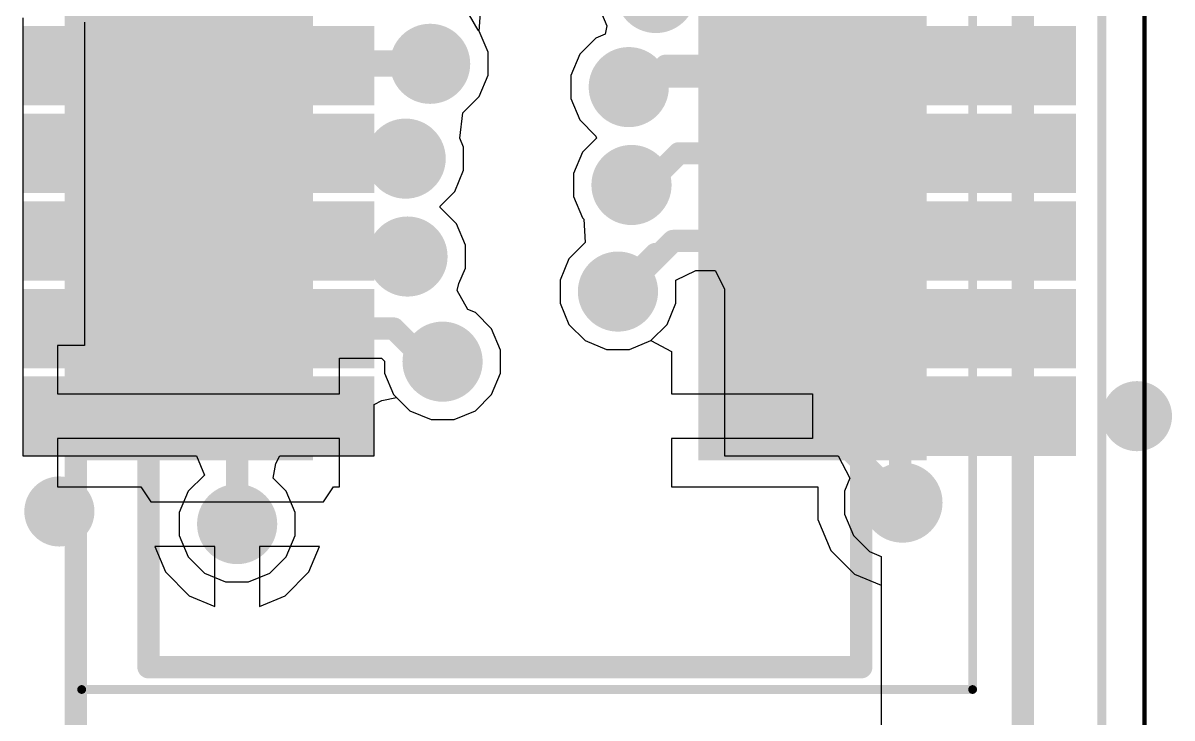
# Model space of a CAD drawing. Header units: millimetres. Extents: x 23 to 77.2, y 7.5 to 32.5.
# Drawn here: x 70.61 to 77.16, y 15.97 to 19.93 of the extents above; entities that cross this region are included whole.
import ezdxf

# ---------------------------------------------------------------- set-up
doc = ezdxf.new("R2010")
doc.units = ezdxf.units.MM
for name, color, linetype in [('BottomLayer', 5, 'Continuous'), ('BottomOverlay', 54, 'Continuous'), ('BottomPaste', 16, 'Continuous'), ('BottomSolder', 6, 'Continuous'), ('Mechanical1', 6, 'Continuous'), ('Mechanical13', 56, 'Continuous'), ('Mechanical15', 56, 'Continuous'), ('TopLayer', 1, 'Continuous'), ('TopOverlay', 2, 'Continuous'), ('TopPaste', 8, 'Continuous'), ('TopSolder', 216, 'Continuous'), ('ViaHoleLayer', 16, 'Continuous')]:
    doc.layers.add(name, color=color, linetype=linetype)

# ---------------------------------------------------------------- blocks, each defined once
blk = doc.blocks.new('MOLEX_52991_0208_37')
at = {"layer": 'TopLayer'}
for points in [[(-2.125, 1.1), (-2.375, 1.1), (-2.375, 2.9), (-2.125, 2.9)], [(-1.625, 1.1), (-1.875, 1.1), (-1.875, 2.9), (-1.625, 2.9)], [(-1.125, 1.1), (-1.375, 1.1), (-1.375, 2.9), (-1.125, 2.9)], [(-0.625, 1.1), (-0.875, 1.1), (-0.875, 2.9), (-0.625, 2.9)], [(-0.125, 1.1), (-0.375, 1.1), (-0.375, 2.9), (-0.125, 2.9)], [(-2.125, -2.9), (-2.375, -2.9), (-2.375, -1.1), (-2.125, -1.1)], [(-1.625, -2.9), (-1.875, -2.9), (-1.875, -1.1), (-1.625, -1.1)], [(-1.125, -2.9), (-1.375, -2.9), (-1.375, -1.1), (-1.125, -1.1)], [(-0.625, -2.9), (-0.875, -2.9), (-0.875, -1.1), (-0.625, -1.1)], [(-0.125, -2.9), (-0.375, -2.9), (-0.375, -1.1), (-0.125, -1.1)]]:
    blk.add_hatch(color=1, dxfattribs=at).paths.add_polyline_path(points)
at = {"layer": 'TopPaste'}
for points in [[(-2.125, 1.1), (-2.375, 1.1), (-2.375, 2.9), (-2.125, 2.9)], [(-1.625, 1.1), (-1.875, 1.1), (-1.875, 2.9), (-1.625, 2.9)], [(-1.125, 1.1), (-1.375, 1.1), (-1.375, 2.9), (-1.125, 2.9)], [(-0.625, 1.1), (-0.875, 1.1), (-0.875, 2.9), (-0.625, 2.9)], [(-0.125, 1.1), (-0.375, 1.1), (-0.375, 2.9), (-0.125, 2.9)], [(-2.125, -2.9), (-2.375, -2.9), (-2.375, -1.1), (-2.125, -1.1)], [(-1.625, -2.9), (-1.875, -2.9), (-1.875, -1.1), (-1.625, -1.1)], [(-1.125, -2.9), (-1.375, -2.9), (-1.375, -1.1), (-1.125, -1.1)], [(-0.625, -2.9), (-0.875, -2.9), (-0.875, -1.1), (-0.625, -1.1)], [(-0.125, -2.9), (-0.375, -2.9), (-0.375, -1.1), (-0.125, -1.1)]]:
    blk.add_hatch(color=8, dxfattribs=at).paths.add_polyline_path(points)
at = {"layer": 'TopSolder'}
for points in [[(-2.0234, 0.9984), (-2.4766, 0.9984), (-2.4766, 3.0016), (-2.0234, 3.0016)], [(-1.5234, 0.9984), (-1.9766, 0.9984), (-1.9766, 3.0016), (-1.5234, 3.0016)], [(-1.0234, 0.9984), (-1.4766, 0.9984), (-1.4766, 3.0016), (-1.0234, 3.0016)], [(-0.5234, 0.9984), (-0.9766, 0.9984), (-0.9766, 3.0016), (-0.5234, 3.0016)], [(-0.0234, 0.9984), (-0.4766, 0.9984), (-0.4766, 3.0016), (-0.0234, 3.0016)], [(-2.0234, -3.0016), (-2.4766, -3.0016), (-2.4766, -0.9984), (-2.0234, -0.9984)], [(-1.5234, -3.0016), (-1.9766, -3.0016), (-1.9766, -0.9984), (-1.5234, -0.9984)], [(-1.0234, -3.0016), (-1.4766, -3.0016), (-1.4766, -0.9984), (-1.0234, -0.9984)], [(-0.5234, -3.0016), (-0.9766, -3.0016), (-0.9766, -0.9984), (-0.5234, -0.9984)], [(-0.0234, -3.0016), (-0.4766, -3.0016), (-0.4766, -0.9984), (-0.0234, -0.9984)]]:
    blk.add_hatch(color=216, dxfattribs=at).paths.add_polyline_path(points)
at = {"layer": 'Mechanical13', "const_width": 0.127}
for points in [[(-4.4, 2.7), (4.4, 2.7)], [(-4.4, -2.7), (4.4, -2.7)]]:
    blk.add_lwpolyline(points, dxfattribs=at)
at = {"layer": 'Mechanical13'}
for points, const_width in [([(-2.15, -3.35, 1), (-2.35, -3.35, 1)], 0.2), ([(-2.4, -3.35, 1), (-2.3, -3.35, 1)], 0.1), ([(-2.2, -3.35, 1), (-2.1, -3.35, 1)], 0.1)]:
    blk.add_lwpolyline(points, format="xyb", close=True, dxfattribs=dict(at, const_width=const_width))
at = {"layer": 'Mechanical15', "const_width": 0.05}
blk.add_lwpolyline([(-4.65, -3.15), (4.65, -3.15)], dxfattribs=at)
at = {"layer": 'TopOverlay', "const_width": 0.127}
for points in [[(-4.4, 2.7), (-2.695, 2.7)], [(-4.4, -2.7), (-2.695, -2.7)]]:
    blk.add_lwpolyline(points, dxfattribs=at)
at = {"layer": 'TopOverlay'}
for points, const_width in [([(-2.7268, 2.7, 1), (-2.6633, 2.7, 1)], 0.0635), ([(-2.7268, -2.7, 1), (-2.6633, -2.7, 1)], 0.0635), ([(-2.15, -3.35, 1), (-2.35, -3.35, 1)], 0.2), ([(-2.4, -3.35, 1), (-2.3, -3.35, 1)], 0.1), ([(-2.2, -3.35, 1), (-2.1, -3.35, 1)], 0.1)]:
    blk.add_lwpolyline(points, format="xyb", close=True, dxfattribs=dict(at, const_width=const_width))
blk = doc.blocks.new('MOLEX___539160208_B_39')
at = {"layer": 'BottomLayer'}
for points in [[(-2.1, 1.45), (-2.4, 1.45), (-2.4, 2.55), (-2.1, 2.55)], [(-1.6, 1.45), (-1.9, 1.45), (-1.9, 2.55), (-1.6, 2.55)], [(-1.1, 1.45), (-1.4, 1.45), (-1.4, 2.55), (-1.1, 2.55)], [(-0.6, 1.45), (-0.9, 1.45), (-0.9, 2.55), (-0.6, 2.55)], [(-0.1, 1.45), (-0.4, 1.45), (-0.4, 2.55), (-0.1, 2.55)], [(0.4, 1.45), (0.1, 1.45), (0.1, 2.55), (0.4, 2.55)], [(0.9, 1.45), (0.6, 1.45), (0.6, 2.55), (0.9, 2.55)], [(1.4, 1.45), (1.1, 1.45), (1.1, 2.55), (1.4, 2.55)], [(1.9, 1.45), (1.6, 1.45), (1.6, 2.55), (1.9, 2.55)], [(2.4, 1.45), (2.1, 1.45), (2.1, 2.55), (2.4, 2.55)], [(-2.1, -2.05), (-2.4, -2.05), (-2.4, -0.95), (-2.1, -0.95)], [(-1.6, -2.05), (-1.9, -2.05), (-1.9, -0.95), (-1.6, -0.95)], [(-1.1, -2.05), (-1.4, -2.05), (-1.4, -0.95), (-1.1, -0.95)], [(-0.6, -2.05), (-0.9, -2.05), (-0.9, -0.95), (-0.6, -0.95)], [(-0.1, -2.05), (-0.4, -2.05), (-0.4, -0.95), (-0.1, -0.95)], [(0.4, -2.05), (0.1, -2.05), (0.1, -0.95), (0.4, -0.95)], [(0.9, -2.05), (0.6, -2.05), (0.6, -0.95), (0.9, -0.95)], [(1.4, -2.05), (1.1, -2.05), (1.1, -0.95), (1.4, -0.95)], [(1.9, -2.05), (1.6, -2.05), (1.6, -0.95), (1.9, -0.95)], [(2.4, -2.05), (2.1, -2.05), (2.1, -0.95), (2.4, -0.95)]]:
    blk.add_hatch(color=5, dxfattribs=at).paths.add_polyline_path(points)
at = {"layer": 'BottomPaste'}
for points in [[(-2.1, 1.45), (-2.4, 1.45), (-2.4, 2.55), (-2.1, 2.55)], [(-1.6, 1.45), (-1.9, 1.45), (-1.9, 2.55), (-1.6, 2.55)], [(-1.1, 1.45), (-1.4, 1.45), (-1.4, 2.55), (-1.1, 2.55)], [(-0.6, 1.45), (-0.9, 1.45), (-0.9, 2.55), (-0.6, 2.55)], [(-0.1, 1.45), (-0.4, 1.45), (-0.4, 2.55), (-0.1, 2.55)], [(0.4, 1.45), (0.1, 1.45), (0.1, 2.55), (0.4, 2.55)], [(0.9, 1.45), (0.6, 1.45), (0.6, 2.55), (0.9, 2.55)], [(1.4, 1.45), (1.1, 1.45), (1.1, 2.55), (1.4, 2.55)], [(1.9, 1.45), (1.6, 1.45), (1.6, 2.55), (1.9, 2.55)], [(2.4, 1.45), (2.1, 1.45), (2.1, 2.55), (2.4, 2.55)], [(-2.1, -2.05), (-2.4, -2.05), (-2.4, -0.95), (-2.1, -0.95)], [(-1.6, -2.05), (-1.9, -2.05), (-1.9, -0.95), (-1.6, -0.95)], [(-1.1, -2.05), (-1.4, -2.05), (-1.4, -0.95), (-1.1, -0.95)], [(-0.6, -2.05), (-0.9, -2.05), (-0.9, -0.95), (-0.6, -0.95)], [(-0.1, -2.05), (-0.4, -2.05), (-0.4, -0.95), (-0.1, -0.95)], [(0.4, -2.05), (0.1, -2.05), (0.1, -0.95), (0.4, -0.95)], [(0.9, -2.05), (0.6, -2.05), (0.6, -0.95), (0.9, -0.95)], [(1.4, -2.05), (1.1, -2.05), (1.1, -0.95), (1.4, -0.95)], [(1.9, -2.05), (1.6, -2.05), (1.6, -0.95), (1.9, -0.95)], [(2.4, -2.05), (2.1, -2.05), (2.1, -0.95), (2.4, -0.95)]]:
    blk.add_hatch(color=16, dxfattribs=at).paths.add_polyline_path(points)
at = {"layer": 'BottomSolder'}
for points in [[(-1.9984, 1.3484), (-2.5016, 1.3484), (-2.5016, 2.6516), (-1.9984, 2.6516)], [(-1.4984, 1.3484), (-2.0016, 1.3484), (-2.0016, 2.6516), (-1.4984, 2.6516)], [(-0.9984, 1.3484), (-1.5016, 1.3484), (-1.5016, 2.6516), (-0.9984, 2.6516)], [(-0.4984, 1.3484), (-1.0016, 1.3484), (-1.0016, 2.6516), (-0.4984, 2.6516)], [(0.0016, 1.3484), (-0.5016, 1.3484), (-0.5016, 2.6516), (0.0016, 2.6516)], [(0.5016, 1.3484), (-0.0016, 1.3484), (-0.0016, 2.6516), (0.5016, 2.6516)], [(1.0016, 1.3484), (0.4984, 1.3484), (0.4984, 2.6516), (1.0016, 2.6516)], [(1.5016, 1.3484), (0.9984, 1.3484), (0.9984, 2.6516), (1.5016, 2.6516)], [(2.0016, 1.3484), (1.4984, 1.3484), (1.4984, 2.6516), (2.0016, 2.6516)], [(2.5016, 1.3484), (1.9984, 1.3484), (1.9984, 2.6516), (2.5016, 2.6516)], [(-1.9984, -2.1516), (-2.5016, -2.1516), (-2.5016, -0.8484), (-1.9984, -0.8484)], [(-1.4984, -2.1516), (-2.0016, -2.1516), (-2.0016, -0.8484), (-1.4984, -0.8484)], [(-0.9984, -2.1516), (-1.5016, -2.1516), (-1.5016, -0.8484), (-0.9984, -0.8484)], [(-0.4984, -2.1516), (-1.0016, -2.1516), (-1.0016, -0.8484), (-0.4984, -0.8484)], [(0.0016, -2.1516), (-0.5016, -2.1516), (-0.5016, -0.8484), (0.0016, -0.8484)], [(0.5016, -2.1516), (-0.0016, -2.1516), (-0.0016, -0.8484), (0.5016, -0.8484)], [(1.0016, -2.1516), (0.4984, -2.1516), (0.4984, -0.8484), (1.0016, -0.8484)], [(1.5016, -2.1516), (0.9984, -2.1516), (0.9984, -0.8484), (1.5016, -0.8484)], [(2.0016, -2.1516), (1.4984, -2.1516), (1.4984, -0.8484), (2.0016, -0.8484)], [(2.5016, -2.1516), (1.9984, -2.1516), (1.9984, -0.8484), (2.5016, -0.8484)]]:
    blk.add_hatch(color=6, dxfattribs=at).paths.add_polyline_path(points)
at = {"layer": 'BottomOverlay'}
for points, const_width in [([(-2.694, 2.794, 1), (-2.894, 2.794, 1)], 0.2), ([(-2.944, 2.794, 1), (-2.844, 2.794, 1)], 0.1), ([(-2.744, 2.794, 1), (-2.644, 2.794, 1)], 0.1), ([(-3.7147, 2.286, 1), (-3.6513, 2.286, 1)], 0.0635), ([(-3.7147, 2.286, 1), (-3.6513, 2.286, 1)], 0.0635), ([(-2.7268, 2.286, 1), (-2.6633, 2.286, 1)], 0.0635), ([(2.6633, 2.286, 1), (2.7268, 2.286, 1)], 0.0635), ([(3.6513, 2.286, 1), (3.7147, 2.286, 1)], 0.0635), ([(3.6513, 2.286, 1), (3.7147, 2.286, 1)], 0.0635), ([(-3.7147, -1.778, 1), (-3.6513, -1.778, 1)], 0.0635), ([(-3.7147, -1.778, 1), (-3.6513, -1.778, 1)], 0.0635), ([(-2.7268, -1.778, 1), (-2.6633, -1.778, 1)], 0.0635), ([(2.6633, -1.778, 1), (2.7268, -1.778, 1)], 0.0635), ([(3.6513, -1.778, 1), (3.7147, -1.778, 1)], 0.0635), ([(3.6513, -1.778, 1), (3.7147, -1.778, 1)], 0.0635)]:
    blk.add_lwpolyline(points, format="xyb", close=True, dxfattribs=dict(at, const_width=const_width))
at = {"layer": 'BottomOverlay', "const_width": 0.127}
for points in [[(-3.683, 2.286), (-2.695, 2.286)], [(-3.683, 2.286), (-3.683, -1.778)], [(2.695, 2.286), (3.683, 2.286)], [(3.683, 2.286), (3.683, -1.778)], [(-3.683, -1.778), (-2.695, -1.778)], [(2.695, -1.778), (3.683, -1.778)]]:
    blk.add_lwpolyline(points, dxfattribs=at)
at = {"layer": 'Mechanical13'}
for points, const_width in [([(-2.694, 2.794, 1), (-2.894, 2.794, 1)], 0.2), ([(-2.944, 2.794, 1), (-2.844, 2.794, 1)], 0.1), ([(-2.744, 2.794, 1), (-2.644, 2.794, 1)], 0.1), ([(-3.7147, 2.286, 1), (-3.6513, 2.286, 1)], 0.0635), ([(-3.7147, 2.286, 1), (-3.6513, 2.286, 1)], 0.0635), ([(3.6513, 2.286, 1), (3.7147, 2.286, 1)], 0.0635), ([(3.6513, 2.286, 1), (3.7147, 2.286, 1)], 0.0635), ([(-3.7147, -1.778, 1), (-3.6513, -1.778, 1)], 0.0635), ([(-3.7147, -1.778, 1), (-3.6513, -1.778, 1)], 0.0635), ([(3.6513, -1.778, 1), (3.7147, -1.778, 1)], 0.0635), ([(3.6513, -1.778, 1), (3.7147, -1.778, 1)], 0.0635)]:
    blk.add_lwpolyline(points, format="xyb", close=True, dxfattribs=dict(at, const_width=const_width))
at = {"layer": 'Mechanical13', "const_width": 0.127}
for points in [[(-3.683, 2.286), (3.683, 2.286)], [(-3.683, 2.286), (-3.683, -1.778)], [(3.683, 2.286), (3.683, -1.778)], [(-3.683, -1.778), (3.683, -1.778)]]:
    blk.add_lwpolyline(points, dxfattribs=at)
at = {"layer": 'Mechanical15', "const_width": 0.05}
for points in [[(-3.81, 2.667), (-3.81, -2.413)], [(-3.81, 2.667), (3.81, 2.667)], [(3.81, 2.667), (3.81, -2.413)], [(-3.81, -2.413), (3.81, -2.413)]]:
    blk.add_lwpolyline(points, dxfattribs=at)
at = {"layer": 'Mechanical15', "const_width": 0.025}
for points in [[(-3.8225, 2.667, 1), (-3.7975, 2.667, 1)], [(-3.8225, 2.667, 1), (-3.7975, 2.667, 1)], [(3.7975, 2.667, 1), (3.8225, 2.667, 1)], [(3.7975, 2.667, 1), (3.8225, 2.667, 1)], [(-3.8225, -2.413, 1), (-3.7975, -2.413, 1)], [(-3.8225, -2.413, 1), (-3.7975, -2.413, 1)], [(3.7975, -2.413, 1), (3.8225, -2.413, 1)], [(3.7975, -2.413, 1), (3.8225, -2.413, 1)]]:
    blk.add_lwpolyline(points, format="xyb", close=True, dxfattribs=at)

msp = doc.modelspace()

# ---------------------------------------------------------------- hatches: boundary and pattern name
at = {"layer": 'BottomLayer'}
h = msp.add_hatch(color=5, dxfattribs=at)
edge = h.paths.add_edge_path()
edge.add_arc((74.2162, 20.1039), 0.2286, 0, 360)
h = msp.add_hatch(color=5, dxfattribs=at)
edge = h.paths.add_edge_path()
edge.add_arc((72.929, 19.6998), 0.2286, 0, 360)
h = msp.add_hatch(color=5, dxfattribs=at)
edge = h.paths.add_edge_path()
edge.add_arc((74.0617, 19.5669), 0.2286, 0, 360)
h = msp.add_hatch(color=5, dxfattribs=at)
edge = h.paths.add_edge_path()
edge.add_arc((72.7894, 19.1587), 0.2286, 0, 360)
h = msp.add_hatch(color=5, dxfattribs=at)
edge = h.paths.add_edge_path()
edge.add_arc((74.0772, 19.0083), 0.2286, 0, 360)
h = msp.add_hatch(color=5, dxfattribs=at)
edge = h.paths.add_edge_path()
edge.add_arc((72.8, 18.6), 0.2286, 0, 360)
h = msp.add_hatch(color=5, dxfattribs=at)
edge = h.paths.add_edge_path()
edge.add_arc((74, 18.4), 0.2286, 0, 360)
h = msp.add_hatch(color=5, dxfattribs=at)
edge = h.paths.add_edge_path()
edge.add_arc((73, 18), 0.2286, 0, 360)
h = msp.add_hatch(color=5, dxfattribs=at)
edge = h.paths.add_edge_path()
edge.add_arc((75.6221, 17.1956), 0.2286, 0, 360)
h = msp.add_hatch(color=5, dxfattribs=at)
edge = h.paths.add_edge_path()
edge.add_arc((71.8287, 17.0731), 0.2286, 0, 360)
at = {"layer": 'BottomSolder'}
h = msp.add_hatch(color=6, dxfattribs=at)
edge = h.paths.add_edge_path()
edge.add_arc((74.2162, 20.1039), 0.2286, 0, 360)
h = msp.add_hatch(color=6, dxfattribs=at)
edge = h.paths.add_edge_path()
edge.add_arc((72.929, 19.6998), 0.2286, 0, 360)
h = msp.add_hatch(color=6, dxfattribs=at)
edge = h.paths.add_edge_path()
edge.add_arc((74.0617, 19.5669), 0.2286, 0, 360)
h = msp.add_hatch(color=6, dxfattribs=at)
edge = h.paths.add_edge_path()
edge.add_arc((72.7894, 19.1587), 0.2286, 0, 360)
h = msp.add_hatch(color=6, dxfattribs=at)
edge = h.paths.add_edge_path()
edge.add_arc((74.0772, 19.0083), 0.2286, 0, 360)
h = msp.add_hatch(color=6, dxfattribs=at)
edge = h.paths.add_edge_path()
edge.add_arc((72.8, 18.6), 0.2286, 0, 360)
h = msp.add_hatch(color=6, dxfattribs=at)
edge = h.paths.add_edge_path()
edge.add_arc((74, 18.4), 0.2286, 0, 360)
h = msp.add_hatch(color=6, dxfattribs=at)
edge = h.paths.add_edge_path()
edge.add_arc((73, 18), 0.2286, 0, 360)
h = msp.add_hatch(color=6, dxfattribs=at)
edge = h.paths.add_edge_path()
edge.add_arc((75.6221, 17.1956), 0.2286, 0, 360)
h = msp.add_hatch(color=6, dxfattribs=at)
edge = h.paths.add_edge_path()
edge.add_arc((71.8287, 17.0731), 0.2286, 0, 360)
at = {"layer": 'TopLayer'}
h = msp.add_hatch(color=1, dxfattribs=at)
edge = h.paths.add_edge_path()
edge.add_arc((74.2162, 20.1039), 0.2286, 0, 360)
h = msp.add_hatch(color=1, dxfattribs=at)
edge = h.paths.add_edge_path()
edge.add_arc((72.929, 19.6998), 0.2286, 0, 360)
h = msp.add_hatch(color=1, dxfattribs=at)
edge = h.paths.add_edge_path()
edge.add_arc((74.0617, 19.5669), 0.2286, 0, 360)
h = msp.add_hatch(color=1, dxfattribs=at)
edge = h.paths.add_edge_path()
edge.add_arc((72.7894, 19.1587), 0.2286, 0, 360)
h = msp.add_hatch(color=1, dxfattribs=at)
edge = h.paths.add_edge_path()
edge.add_arc((74.0772, 19.0083), 0.2286, 0, 360)
h = msp.add_hatch(color=1, dxfattribs=at)
edge = h.paths.add_edge_path()
edge.add_arc((72.8, 18.6), 0.2286, 0, 360)
h = msp.add_hatch(color=1, dxfattribs=at)
edge = h.paths.add_edge_path()
edge.add_arc((74, 18.4), 0.2286, 0, 360)
h = msp.add_hatch(color=1, dxfattribs=at)
edge = h.paths.add_edge_path()
edge.add_arc((73, 18), 0.2286, 0, 360)
h = msp.add_hatch(color=1, dxfattribs=at)
edge = h.paths.add_edge_path()
edge.add_arc((75.6221, 17.1956), 0.2286, 0, 360)
h = msp.add_hatch(color=1, dxfattribs=at)
edge = h.paths.add_edge_path()
edge.add_arc((71.8287, 17.0731), 0.2286, 0, 360)
at = {"layer": 'TopSolder'}
h = msp.add_hatch(color=216, dxfattribs=at)
edge = h.paths.add_edge_path()
edge.add_arc((74.2162, 20.1039), 0.2286, 0, 360)
h = msp.add_hatch(color=216, dxfattribs=at)
edge = h.paths.add_edge_path()
edge.add_arc((72.929, 19.6998), 0.2286, 0, 360)
h = msp.add_hatch(color=216, dxfattribs=at)
edge = h.paths.add_edge_path()
edge.add_arc((74.0617, 19.5669), 0.2286, 0, 360)
h = msp.add_hatch(color=216, dxfattribs=at)
edge = h.paths.add_edge_path()
edge.add_arc((72.7894, 19.1587), 0.2286, 0, 360)
h = msp.add_hatch(color=216, dxfattribs=at)
edge = h.paths.add_edge_path()
edge.add_arc((74.0772, 19.0083), 0.2286, 0, 360)
h = msp.add_hatch(color=216, dxfattribs=at)
edge = h.paths.add_edge_path()
edge.add_arc((72.8, 18.6), 0.2286, 0, 360)
h = msp.add_hatch(color=216, dxfattribs=at)
edge = h.paths.add_edge_path()
edge.add_arc((74, 18.4), 0.2286, 0, 360)
h = msp.add_hatch(color=216, dxfattribs=at)
edge = h.paths.add_edge_path()
edge.add_arc((73, 18), 0.2286, 0, 360)
h = msp.add_hatch(color=216, dxfattribs=at)
edge = h.paths.add_edge_path()
edge.add_arc((75.6221, 17.1956), 0.2286, 0, 360)
h = msp.add_hatch(color=216, dxfattribs=at)
edge = h.paths.add_edge_path()
edge.add_arc((71.8287, 17.0731), 0.2286, 0, 360)
at = {"layer": 'ViaHoleLayer'}
h = msp.add_hatch(color=16, dxfattribs=at)
edge = h.paths.add_edge_path()
edge.add_arc((72.929, 19.6998), 0.1016, 0, 360)
h = msp.add_hatch(color=16, dxfattribs=at)
edge = h.paths.add_edge_path()
edge.add_arc((74.0617, 19.5669), 0.1016, 0, 360)
h = msp.add_hatch(color=16, dxfattribs=at)
edge = h.paths.add_edge_path()
edge.add_arc((72.7894, 19.1587), 0.1016, 0, 360)
h = msp.add_hatch(color=16, dxfattribs=at)
edge = h.paths.add_edge_path()
edge.add_arc((74.0772, 19.0083), 0.1016, 0, 360)
h = msp.add_hatch(color=16, dxfattribs=at)
edge = h.paths.add_edge_path()
edge.add_arc((72.8, 18.6), 0.1016, 0, 360)
h = msp.add_hatch(color=16, dxfattribs=at)
edge = h.paths.add_edge_path()
edge.add_arc((74, 18.4), 0.1016, 0, 360)
h = msp.add_hatch(color=16, dxfattribs=at)
edge = h.paths.add_edge_path()
edge.add_arc((73, 18), 0.1016, 0, 360)
h = msp.add_hatch(color=16, dxfattribs=at)
edge = h.paths.add_edge_path()
edge.add_arc((75.6221, 17.1956), 0.1016, 0, 360)
h = msp.add_hatch(color=16, dxfattribs=at)
edge = h.paths.add_edge_path()
edge.add_arc((71.8287, 17.0731), 0.1016, 0, 360)

# ---------------------------------------------------------------- linework, layer by layer
at = {"layer": 'BottomLayer'}
for p, q in [((73.886, 20.0383), (73.9363, 19.9169)), ((70.9576, 19.9374), (70.9576, 18.9374)), ((73.2031, 19.8927), (73.1536, 19.9774)), ((73.9363, 19.9169), (73.9267, 19.8684)), ((73.2089, 19.8869), (73.2031, 19.8927)), ((73.2592, 19.7655), (73.2089, 19.8869)), ((73.9267, 19.8684), (73.8747, 19.8469)), ((73.8747, 19.8469), (73.7818, 19.754)), ((73.2592, 19.6341), (73.2592, 19.7655)), ((73.7818, 19.754), (73.7315, 19.6326)), ((73.2089, 19.5128), (73.2592, 19.6341)), ((73.7315, 19.6326), (73.7315, 19.5013)), ((73.116, 19.4199), (73.2089, 19.5128)), ((73.7315, 19.5013), (73.7818, 19.3799)), ((73.0986, 19.2752), (73.116, 19.4199)), ((73.7818, 19.3799), (73.8747, 19.287)), ((73.1196, 19.2244), (73.0986, 19.2752)), ((73.877, 19.2752), (73.7972, 19.1954)), ((73.8747, 19.287), (73.877, 19.2752)), ((73.1196, 19.093), (73.1196, 19.2244)), ((73.7972, 19.1954), (73.747, 19.074)), ((73.0694, 18.9717), (73.1196, 19.093)), ((73.747, 19.074), (73.747, 18.9427)), ((70.9576, 18.9374), (70.9576, 18.093)), ((72.9855, 18.8878), (73.0694, 18.9717)), ((73.747, 18.9427), (73.7972, 18.8213)), ((72.987, 18.8799), (72.9855, 18.8878)), ((73.0799, 18.787), (72.987, 18.8799)), ((73.7972, 18.8213), (73.8046, 18.8139)), ((73.8046, 18.8139), (73.813, 18.6799)), ((73.1302, 18.6657), (73.0799, 18.787)), ((73.813, 18.6799), (73.7201, 18.587)), ((73.1302, 18.5343), (73.1302, 18.6657)), ((73.7201, 18.587), (73.6698, 18.4657)), ((73.0935, 18.4457), (73.1302, 18.5343)), ((73.0839, 18.4059), (73.0935, 18.4457)), ((73.6698, 18.4657), (73.6698, 18.3343)), ((73.1442, 18.2977), (73.0839, 18.4059)), ((73.187, 18.2799), (73.1442, 18.2977)), ((73.2799, 18.187), (73.187, 18.2799)), ((73.6698, 18.3343), (73.7201, 18.213)), ((73.3302, 18.0657), (73.2799, 18.187)), ((73.7201, 18.213), (73.813, 18.1201)), ((70.9576, 18.093), (70.8052, 18.093)), ((70.8052, 18.093), (70.8052, 17.816)), ((73.813, 18.1201), (73.9343, 18.0698)), ((74.0657, 18.0698), (74.187, 18.1201)), ((74.187, 18.1201), (74.3052, 18.0586)), ((72.4132, 17.816), (72.4132, 18.0207)), ((72.4132, 18.0207), (72.6519, 18.0207)), ((72.6519, 18.0207), (72.6698, 18.0028)), ((73.3302, 17.9343), (73.3302, 18.0657)), ((73.9343, 18.0698), (74.0657, 18.0698)), ((74.3052, 18.0586), (74.3052, 17.816)), ((72.6698, 18.0028), (72.6698, 17.9343)), ((72.6698, 17.9343), (72.7201, 17.813)), ((73.2799, 17.813), (73.3302, 17.9343)), ((70.8052, 17.816), (71.6092, 17.816)), ((71.6092, 17.816), (72.4132, 17.816)), ((72.7201, 17.813), (72.813, 17.7201)), ((73.187, 17.7201), (73.2799, 17.813)), ((74.3052, 17.816), (75.1092, 17.816)), ((75.1092, 17.816), (75.1092, 17.562)), ((72.813, 17.7201), (72.9343, 17.6698)), ((73.0657, 17.6698), (73.187, 17.7201)), ((72.9343, 17.6698), (73.0657, 17.6698)), ((71.6092, 17.562), (70.8052, 17.562)), ((70.8052, 17.562), (70.8052, 17.285)), ((72.4132, 17.562), (71.6092, 17.562)), ((72.4132, 17.285), (72.4132, 17.562)), ((75.1092, 17.562), (74.3052, 17.562)), ((74.3052, 17.562), (74.3052, 17.285)), ((70.8052, 17.285), (71.2798, 17.285)), ((71.2798, 17.285), (71.3366, 17.2001)), ((72.3209, 17.2001), (72.3776, 17.285)), ((72.3776, 17.285), (72.4132, 17.285)), ((74.3052, 17.285), (75.1395, 17.285)), ((75.1395, 17.285), (75.1395, 17.0996)), ((71.3366, 17.2001), (72.3209, 17.2001)), ((75.1395, 17.0996), (75.213, 16.9222)), ((71.7017, 16.9461), (71.3589, 16.9461)), ((71.3589, 16.9461), (71.4196, 16.7997)), ((71.7017, 16.6033), (71.7017, 16.9461)), ((72.2985, 16.9461), (71.9557, 16.9461)), ((71.9557, 16.9461), (71.9557, 16.6033)), ((72.2378, 16.7997), (72.2985, 16.9461)), ((75.213, 16.9222), (75.3488, 16.7865)), ((71.4196, 16.7997), (71.5553, 16.664)), ((72.1021, 16.664), (72.2378, 16.7997)), ((75.3488, 16.7865), (75.5, 16.7238)), ((75.5, 16.7238), (75.5, 9.5)), ((71.5553, 16.664), (71.7017, 16.6033)), ((71.9557, 16.6033), (72.1021, 16.664))]:
    msp.add_line(p, q, dxfattribs=at)
at = {"layer": 'BottomLayer', "const_width": 0.127}
for points in [[(71.6092, 19.689), (71.6325, 19.7123)], [(71.6325, 19.7123), (72.9081, 19.7123)], [(72.9081, 19.7123), (72.9123, 19.7165)], [(72.9123, 19.7165), (72.929, 19.6998)], [(72.9123, 19.7165), (72.9123, 19.7165)], [(74.1511, 19.5669), (74.2731, 19.689)], [(74.2731, 19.689), (75.1092, 19.689)], [(74.0617, 19.5669), (74.1511, 19.5669)], [(71.6092, 19.189), (71.6147, 19.1945)], [(71.6147, 19.1945), (72.7945, 19.1945)], [(72.7894, 19.1587), (72.7982, 19.1675)], [(72.7945, 19.1945), (72.7956, 19.1956)], [(72.7956, 19.1956), (72.7982, 19.1929)], [(72.7982, 19.1675), (72.7982, 19.1929)], [(74.1665, 19.0083), (74.3472, 19.189)], [(74.3472, 19.189), (75.1092, 19.189)], [(74.0772, 19.0083), (74.1665, 19.0083)], [(71.6092, 18.689), (71.6537, 18.6445)], [(74.0256, 18.4), (74.3146, 18.689)], [(74.3146, 18.689), (75.1092, 18.689)], [(71.6537, 18.6445), (72.7555, 18.6445)], [(72.7555, 18.6445), (72.8, 18.6)], [(74, 18.4), (74.0256, 18.4)], [(71.6092, 18.189), (72.7216, 18.189)], [(72.7216, 18.189), (72.9106, 18)], [(75.1092, 17.7085), (75.1092, 18.189)], [(72.9106, 18), (73, 18)], [(75.1092, 17.7085), (75.6221, 17.1956)]]:
    msp.add_lwpolyline(points, dxfattribs=at)
at = {"layer": 'BottomLayer', "const_width": 0.0635}
for points in [[(71.5774, 19.689, 1), (71.6409, 19.689, 1)], [(71.6007, 19.7123, 1), (71.6642, 19.7123, 1)], [(71.6007, 19.7123, 1), (71.6642, 19.7123, 1)], [(72.8764, 19.7123, 1), (72.9399, 19.7123, 1)], [(72.8764, 19.7123, 1), (72.9399, 19.7123, 1)], [(72.8806, 19.7165, 1), (72.9441, 19.7165, 1)], [(72.8806, 19.7165, 1), (72.9441, 19.7165, 1)], [(72.8806, 19.7165, 1), (72.9441, 19.7165, 1)], [(72.8806, 19.7165, 1), (72.9441, 19.7165, 1)], [(72.8972, 19.6998, 1), (72.9607, 19.6998, 1)], [(74.2414, 19.689, 1), (74.3049, 19.689, 1)], [(74.2414, 19.689, 1), (74.3049, 19.689, 1)], [(75.0774, 19.689, 1), (75.1409, 19.689, 1)], [(74.03, 19.5669, 1), (74.0935, 19.5669, 1)], [(74.1193, 19.5669, 1), (74.1828, 19.5669, 1)], [(74.1193, 19.5669, 1), (74.1828, 19.5669, 1)], [(71.5774, 19.189, 1), (71.6409, 19.189, 1)], [(71.583, 19.1945, 1), (71.6465, 19.1945, 1)], [(71.583, 19.1945, 1), (71.6465, 19.1945, 1)], [(72.7577, 19.1587, 1), (72.8212, 19.1587, 1)], [(72.7628, 19.1945, 1), (72.8263, 19.1945, 1)], [(72.7628, 19.1945, 1), (72.8263, 19.1945, 1)], [(72.7638, 19.1956, 1), (72.8273, 19.1956, 1)], [(72.7638, 19.1956, 1), (72.8273, 19.1956, 1)], [(72.7665, 19.1929, 1), (72.83, 19.1929, 1)], [(72.7665, 19.1929, 1), (72.83, 19.1929, 1)], [(72.7665, 19.1675, 1), (72.83, 19.1675, 1)], [(72.7665, 19.1675, 1), (72.83, 19.1675, 1)], [(74.3154, 19.189, 1), (74.3789, 19.189, 1)], [(74.3154, 19.189, 1), (74.3789, 19.189, 1)], [(75.0774, 19.189, 1), (75.1409, 19.189, 1)], [(74.0454, 19.0083, 1), (74.1089, 19.0083, 1)], [(74.1348, 19.0083, 1), (74.1983, 19.0083, 1)], [(74.1348, 19.0083, 1), (74.1983, 19.0083, 1)], [(71.5774, 18.689, 1), (71.6409, 18.689, 1)], [(74.2828, 18.689, 1), (74.3463, 18.689, 1)], [(74.2828, 18.689, 1), (74.3463, 18.689, 1)], [(75.0774, 18.689, 1), (75.1409, 18.689, 1)], [(71.6219, 18.6445, 1), (71.6854, 18.6445, 1)], [(71.6219, 18.6445, 1), (71.6854, 18.6445, 1)], [(72.7237, 18.6445, 1), (72.7872, 18.6445, 1)], [(72.7237, 18.6445, 1), (72.7872, 18.6445, 1)], [(72.7682, 18.6, 1), (72.8317, 18.6, 1)], [(73.9682, 18.4, 1), (74.0317, 18.4, 1)], [(73.9938, 18.4, 1), (74.0573, 18.4, 1)], [(73.9938, 18.4, 1), (74.0573, 18.4, 1)], [(71.5774, 18.189, 1), (71.6409, 18.189, 1)], [(72.6899, 18.189, 1), (72.7534, 18.189, 1)], [(72.6899, 18.189, 1), (72.7534, 18.189, 1)], [(75.0774, 18.189, 1), (75.1409, 18.189, 1)], [(72.8789, 18, 1), (72.9424, 18, 1)], [(72.8789, 18, 1), (72.9424, 18, 1)], [(72.9682, 18, 1), (73.0317, 18, 1)], [(75.0774, 17.7085, 1), (75.1409, 17.7085, 1)], [(75.0774, 17.7085, 1), (75.1409, 17.7085, 1)], [(75.5904, 17.1956, 1), (75.6539, 17.1956, 1)]]:
    msp.add_lwpolyline(points, format="xyb", close=True, dxfattribs=at)
at = {"layer": 'Mechanical1', "const_width": 0.0254}
msp.add_lwpolyline([(77.0021, 10.0021), (77.0021, 30.1)], dxfattribs=at)
at = {"layer": 'TopLayer'}
for p, q in [((73.2089, 19.8869), (73.2209, 20.0447)), ((73.886, 20.0383), (73.9363, 19.9169)), ((70.6076, 19.9624), (70.6076, 19.9156)), ((73.9363, 19.9169), (73.9267, 19.8684)), ((70.6076, 19.9156), (70.6076, 19.9156)), ((70.6076, 19.9156), (70.6076, 19.4624)), ((73.2592, 19.7655), (73.2089, 19.8869)), ((73.9267, 19.8684), (73.8747, 19.8469)), ((73.8747, 19.8469), (73.7818, 19.754)), ((73.2592, 19.6341), (73.2592, 19.7655)), ((73.7818, 19.754), (73.7315, 19.6326)), ((73.2089, 19.5128), (73.2592, 19.6341)), ((73.7315, 19.6326), (73.7315, 19.5013)), ((70.6076, 19.4624), (70.6076, 19.4624)), ((70.6076, 19.4624), (70.6076, 19.4156)), ((73.116, 19.4199), (73.2089, 19.5128)), ((73.7315, 19.5013), (73.7818, 19.3799)), ((70.6076, 19.4156), (70.6076, 19.4156)), ((70.6076, 19.4156), (70.6076, 19.3354)), ((73.0986, 19.2752), (73.116, 19.4199)), ((70.6076, 19.3354), (70.6076, 19.0426)), ((73.7818, 19.3799), (73.8747, 19.287)), ((73.1196, 19.2244), (73.0986, 19.2752)), ((73.877, 19.2752), (73.7972, 19.1954)), ((73.8747, 19.287), (73.877, 19.2752)), ((73.1196, 19.093), (73.1196, 19.2244)), ((73.7972, 19.1954), (73.747, 19.074)), ((73.0694, 18.9717), (73.1196, 19.093)), ((73.747, 19.074), (73.747, 18.9427)), ((70.6076, 19.0426), (70.6076, 18.9624)), ((70.6076, 18.9624), (70.6076, 18.9624)), ((70.6076, 18.9624), (70.6076, 18.9156)), ((72.9855, 18.8878), (73.0694, 18.9717)), ((73.747, 18.9427), (73.7972, 18.8213)), ((70.6076, 18.9156), (70.6076, 18.9156)), ((70.6076, 18.9156), (70.6076, 18.5426)), ((72.987, 18.8799), (72.9855, 18.8878)), ((73.0799, 18.787), (72.987, 18.8799)), ((73.7972, 18.8213), (73.8046, 18.8139)), ((73.8046, 18.8139), (73.813, 18.6799)), ((73.1302, 18.6657), (73.0799, 18.787)), ((73.813, 18.6799), (73.7201, 18.587)), ((73.1302, 18.5343), (73.1302, 18.6657)), ((70.6076, 18.5426), (70.6076, 18.4624)), ((73.7201, 18.587), (73.6698, 18.4657)), ((73.0935, 18.4457), (73.1302, 18.5343)), ((74.3302, 18.4657), (74.4449, 18.5207)), ((74.4449, 18.5207), (74.5547, 18.5207)), ((74.5547, 18.5207), (74.6076, 18.4156)), ((70.6076, 18.4624), (70.6076, 18.4624)), ((70.6076, 18.4624), (70.6076, 18.4156)), ((70.6076, 18.4156), (70.6076, 18.4156)), ((70.6076, 18.4156), (70.6076, 17.9624)), ((73.0839, 18.4059), (73.0935, 18.4457)), ((73.6698, 18.4657), (73.6698, 18.3343)), ((74.3302, 18.3343), (74.3302, 18.4657)), ((74.6076, 18.4156), (74.6076, 17.9624)), ((73.1442, 18.2977), (73.0839, 18.4059)), ((73.187, 18.2799), (73.1442, 18.2977)), ((73.2799, 18.187), (73.187, 18.2799)), ((73.6698, 18.3343), (73.7201, 18.213)), ((74.2799, 18.213), (74.3302, 18.3343)), ((73.3302, 18.0657), (73.2799, 18.187)), ((73.7201, 18.213), (73.813, 18.1201)), ((74.187, 18.1201), (74.2799, 18.213)), ((73.813, 18.1201), (73.9343, 18.0698)), ((74.0657, 18.0698), (74.187, 18.1201)), ((73.3302, 17.9343), (73.3302, 18.0657)), ((73.9343, 18.0698), (74.0657, 18.0698)), ((70.6076, 17.9624), (70.6076, 17.8354)), ((74.6076, 17.9624), (74.6076, 17.9624)), ((74.6076, 17.9624), (74.6076, 17.9156)), ((73.2799, 17.813), (73.3302, 17.9343)), ((74.6076, 17.9156), (74.6076, 17.9156)), ((74.6076, 17.9156), (74.6076, 17.4624)), ((70.6076, 17.8354), (70.6076, 17.4624)), ((72.6108, 17.7563), (72.654, 17.7787)), ((72.6108, 17.4624), (72.6108, 17.7563)), ((72.654, 17.7787), (72.7378, 17.7952)), ((72.7378, 17.7952), (72.813, 17.7201)), ((73.187, 17.7201), (73.2799, 17.813)), ((72.813, 17.7201), (72.9343, 17.6698)), ((73.0657, 17.6698), (73.187, 17.7201)), ((72.9343, 17.6698), (73.0657, 17.6698)), ((70.6076, 17.4624), (71.5977, 17.4624)), ((71.5977, 17.4624), (71.6417, 17.353)), ((72.0497, 17.4187), (72.0723, 17.4624)), ((72.0723, 17.4624), (72.6108, 17.4624)), ((74.6076, 17.4624), (75.256, 17.4624)), ((75.256, 17.4624), (75.3226, 17.3354)), ((72.0334, 17.3354), (72.0497, 17.4187)), ((71.6417, 17.353), (71.5488, 17.2601)), ((72.1086, 17.2601), (72.0334, 17.3354)), ((75.3226, 17.3354), (75.2919, 17.2613)), ((71.5488, 17.2601), (71.4985, 17.1388)), ((72.1589, 17.1388), (72.1086, 17.2601)), ((75.2919, 17.2613), (75.2919, 17.1299)), ((71.4985, 17.1388), (71.4985, 17.0074)), ((72.1589, 17.0074), (72.1589, 17.1388)), ((75.2919, 17.1299), (75.3422, 17.0086)), ((71.4985, 17.0074), (71.5488, 16.886)), ((72.1086, 16.886), (72.1589, 17.0074)), ((75.3422, 17.0086), (75.4351, 16.9157)), ((75.4351, 16.9157), (75.5, 16.8888)), ((71.5488, 16.886), (71.6417, 16.7932)), ((72.0157, 16.7932), (72.1086, 16.886)), ((75.5, 16.8888), (75.5, 9.5)), ((71.6417, 16.7932), (71.763, 16.7429)), ((71.8944, 16.7429), (72.0157, 16.7932)), ((71.763, 16.7429), (71.8944, 16.7429))]:
    msp.add_line(p, q, dxfattribs=at)
at = {"layer": 'TopLayer', "const_width": 0.127}
for points in [[(71.6092, 19.689), (72.8848, 19.689)], [(72.8848, 19.689), (72.9123, 19.7165)], [(72.9123, 19.7165), (72.929, 19.6998)], [(72.9123, 19.7165), (72.9123, 19.7165)], [(75.5482, 19.628), (75.6092, 19.689)], [(74.0617, 19.5669), (74.1227, 19.628)], [(74.1227, 19.628), (75.5482, 19.628)], [(71.6092, 19.189), (71.6147, 19.1945)], [(71.6147, 19.1945), (72.7945, 19.1945)], [(72.7894, 19.1587), (72.7982, 19.1675)], [(72.7945, 19.1945), (72.7956, 19.1956)], [(72.7956, 19.1956), (72.7982, 19.1929)], [(72.7982, 19.1675), (72.7982, 19.1929)], [(74.1665, 19.0083), (74.3472, 19.189)], [(74.3472, 19.189), (75.6092, 19.189)], [(74.0772, 19.0083), (74.1665, 19.0083)], [(71.6092, 18.689), (71.6537, 18.6445)], [(74.2402, 18.6146), (74.3146, 18.689)], [(74.3146, 18.689), (75.6092, 18.689)], [(71.6537, 18.6445), (72.7555, 18.6445)], [(72.7555, 18.6445), (72.8, 18.6)], [(74, 18.4), (74.2146, 18.6146)], [(74.2146, 18.6146), (74.2402, 18.6146)], [(71.6092, 18.189), (72.7216, 18.189)], [(72.7216, 18.189), (72.9106, 18)], [(75.6092, 17.689), (75.6092, 18.189)], [(72.9106, 18), (73, 18)], [(71.6092, 17.689), (71.8287, 17.4695)], [(75.6092, 17.2085), (75.6092, 17.689)], [(71.8287, 17.0731), (71.8287, 17.4695)], [(75.6092, 17.2085), (75.6221, 17.1956)]]:
    msp.add_lwpolyline(points, dxfattribs=at)
at = {"layer": 'TopLayer', "const_width": 0.0635}
for points in [[(71.5774, 19.689, 1), (71.6409, 19.689, 1)], [(72.8531, 19.689, 1), (72.9166, 19.689, 1)], [(72.8531, 19.689, 1), (72.9166, 19.689, 1)], [(72.8806, 19.7165, 1), (72.9441, 19.7165, 1)], [(72.8806, 19.7165, 1), (72.9441, 19.7165, 1)], [(72.8806, 19.7165, 1), (72.9441, 19.7165, 1)], [(72.8806, 19.7165, 1), (72.9441, 19.7165, 1)], [(72.8972, 19.6998, 1), (72.9607, 19.6998, 1)], [(75.5775, 19.689, 1), (75.641, 19.689, 1)], [(74.091, 19.628, 1), (74.1545, 19.628, 1)], [(74.091, 19.628, 1), (74.1545, 19.628, 1)], [(75.5164, 19.628, 1), (75.5799, 19.628, 1)], [(75.5164, 19.628, 1), (75.5799, 19.628, 1)], [(74.03, 19.5669, 1), (74.0935, 19.5669, 1)], [(71.5774, 19.189, 1), (71.6409, 19.189, 1)], [(71.583, 19.1945, 1), (71.6465, 19.1945, 1)], [(71.583, 19.1945, 1), (71.6465, 19.1945, 1)], [(72.7577, 19.1587, 1), (72.8212, 19.1587, 1)], [(72.7628, 19.1945, 1), (72.8263, 19.1945, 1)], [(72.7628, 19.1945, 1), (72.8263, 19.1945, 1)], [(72.7638, 19.1956, 1), (72.8273, 19.1956, 1)], [(72.7638, 19.1956, 1), (72.8273, 19.1956, 1)], [(72.7665, 19.1929, 1), (72.83, 19.1929, 1)], [(72.7665, 19.1929, 1), (72.83, 19.1929, 1)], [(72.7665, 19.1675, 1), (72.83, 19.1675, 1)], [(72.7665, 19.1675, 1), (72.83, 19.1675, 1)], [(74.3154, 19.189, 1), (74.3789, 19.189, 1)], [(74.3154, 19.189, 1), (74.3789, 19.189, 1)], [(75.5775, 19.189, 1), (75.641, 19.189, 1)], [(74.0454, 19.0083, 1), (74.1089, 19.0083, 1)], [(74.1348, 19.0083, 1), (74.1983, 19.0083, 1)], [(74.1348, 19.0083, 1), (74.1983, 19.0083, 1)], [(71.5774, 18.689, 1), (71.6409, 18.689, 1)], [(74.2828, 18.689, 1), (74.3463, 18.689, 1)], [(74.2828, 18.689, 1), (74.3463, 18.689, 1)], [(75.5775, 18.689, 1), (75.641, 18.689, 1)], [(71.6219, 18.6445, 1), (71.6854, 18.6445, 1)], [(71.6219, 18.6445, 1), (71.6854, 18.6445, 1)], [(72.7237, 18.6445, 1), (72.7872, 18.6445, 1)], [(72.7237, 18.6445, 1), (72.7872, 18.6445, 1)], [(74.1829, 18.6146, 1), (74.2464, 18.6146, 1)], [(74.1829, 18.6146, 1), (74.2464, 18.6146, 1)], [(74.2085, 18.6146, 1), (74.272, 18.6146, 1)], [(74.2085, 18.6146, 1), (74.272, 18.6146, 1)], [(72.7682, 18.6, 1), (72.8317, 18.6, 1)], [(73.9682, 18.4, 1), (74.0317, 18.4, 1)], [(71.5774, 18.189, 1), (71.6409, 18.189, 1)], [(72.6899, 18.189, 1), (72.7534, 18.189, 1)], [(72.6899, 18.189, 1), (72.7534, 18.189, 1)], [(75.5775, 18.189, 1), (75.641, 18.189, 1)], [(72.8789, 18, 1), (72.9424, 18, 1)], [(72.8789, 18, 1), (72.9424, 18, 1)], [(72.9682, 18, 1), (73.0317, 18, 1)], [(71.5774, 17.689, 1), (71.6409, 17.689, 1)], [(75.5775, 17.689, 1), (75.641, 17.689, 1)], [(75.5775, 17.689, 1), (75.641, 17.689, 1)], [(71.797, 17.4695, 1), (71.8605, 17.4695, 1)], [(71.797, 17.4695, 1), (71.8605, 17.4695, 1)], [(75.5775, 17.2085, 1), (75.641, 17.2085, 1)], [(75.5775, 17.2085, 1), (75.641, 17.2085, 1)], [(75.5904, 17.1956, 1), (75.6539, 17.1956, 1)], [(71.797, 17.0731, 1), (71.8605, 17.0731, 1)]]:
    msp.add_lwpolyline(points, format="xyb", close=True, dxfattribs=at)

# ---------------------------------------------------------------- block references
at = {"rotation": 90}
for name in ['MOLEX_52991_0208_37', 'MOLEX___539160208_B_39']:
    msp.add_blockref(name, (73.6092, 19.939), dxfattribs=at)

doc.saveas('drawing.dxf')
